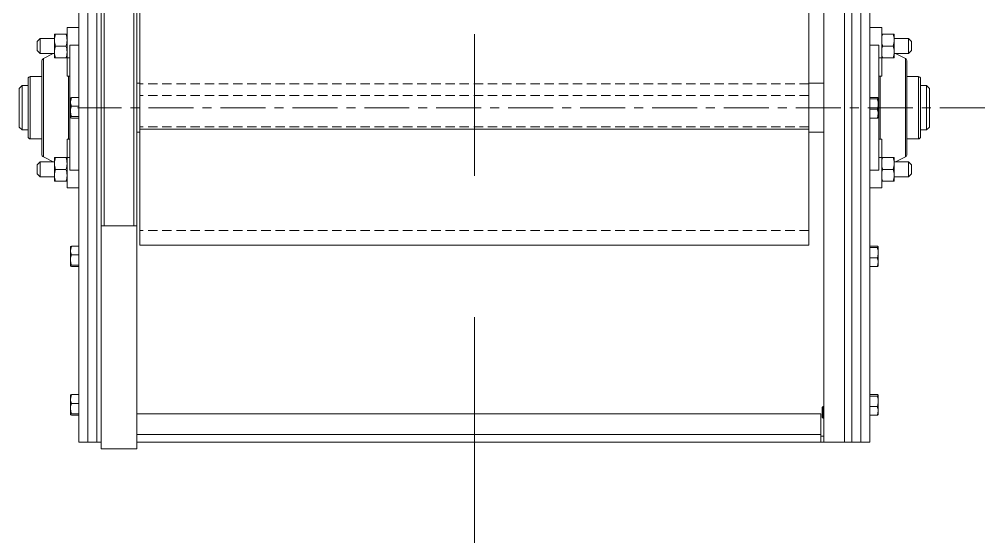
# Model space of a CAD drawing. Header units: millimetres. Extents: x 3220 to 226993, y 817 to 176024.
# Drawn here: x 52494 to 53143, y 145334 to 145682 of the extents above; entities that cross this region are included whole.
import ezdxf

# ---------------------------------------------------------------- set-up
doc = ezdxf.new("R2010")
doc.units = ezdxf.units.MM
for name, pattern in [('AXES', [50.8, 31.75, -6.35, 6.35, -6.35]), ('CENTERX2', [20.32, 12.7, -2.54, 2.54, -2.54]), ('HIDDEN', [9.525, 6.35, -3.175]), ('SLD-Solid', [0])]:
    doc.linetypes.add(name, pattern=pattern)
doc.layers.add('Axe', color=1, linetype='AXES', lineweight=9)
doc.layers.add('SLD-0', color=179, linetype='SLD-Solid')

# ---------------------------------------------------------------- blocks, each defined once
blk = doc.blocks.new('Level 0m')
at = {"layer": 'Axe', "ltscale": 15}
blk.add_line((12000, -24500), (12000, -30500), dxfattribs=at)
blk = doc.blocks.new('dikiş bantı üst')
at = {"color": 7, "linetype": 'Continuous', "lineweight": 15}
for p, q in [((5431.59, 3321.06), (5429.59, 3319.06)), ((5429.59, 3319.06), (5429.59, 3315.16)), ((5434.71, 3319.06), (5429.59, 3319.06)), ((5431.59, 3321.06), (5436.03, 3321.06)), ((5459.59, 3319.06), (5434.71, 3319.06)), ((5436.03, 3321.06), (5457.59, 3321.06)), ((5459.59, 3319.06), (5457.59, 3321.06)), ((5459.59, 3315.16), (5459.59, 3319.06)), ((5423.59, 3313.66), (5423.59, 3305.96)), ((5425.09, 3315.16), (5464.09, 3315.16)), ((5465.59, 3305.96), (5465.59, 3313.66)), ((5400.09, 3308.96), (5398.09, 3306.96)), ((5398.09, 3306.96), (5398.09, 3297.36)), ((5408.09, 3306.96), (5398.09, 3306.96)), ((5400.09, 3308.96), (5406.09, 3308.96)), ((5408.09, 3306.96), (5406.09, 3308.96)), ((5408.09, 3297.36), (5408.09, 3306.96)), ((5413.3, 3305.96), (5475.89, 3305.96)), ((5483.09, 3308.96), (5481.09, 3306.96)), ((5481.09, 3306.96), (5481.09, 3297.36)), ((5491.09, 3306.96), (5481.09, 3306.96)), ((5483.09, 3308.96), (5489.09, 3308.96)), ((5491.09, 3306.96), (5489.09, 3308.96)), ((5491.09, 3297.36), (5491.09, 3306.96)), ((5411.53, 3304.89), (5408.09, 3298.36)), ((5481.09, 3298.36), (5477.65, 3304.89)), ((5399.09, 3297.36), (5395.09, 3297.36)), ((5395.09, 3296.65), (5395.09, 3289.67)), ((5407.09, 3297.36), (5399.09, 3297.36)), ((5403.09, 3296.65), (5403.09, 3289.67)), ((5411.09, 3297.36), (5407.09, 3297.36)), ((5411.09, 3296.65), (5411.09, 3289.67)), ((5482.09, 3297.36), (5478.09, 3297.36)), ((5478.09, 3296.65), (5478.09, 3289.67)), ((5490.09, 3297.36), (5482.09, 3297.36)), ((5486.09, 3296.65), (5486.09, 3289.67)), ((5494.09, 3297.36), (5490.09, 3297.36)), ((5494.09, 3296.65), (5494.09, 3289.67)), ((5390.59, 3288.96), (5390.59, 3286.96)), ((5390.59, 3288.96), (5411.08, 3288.96)), ((5390.59, 3286.96), (5390.59, 3280.96)), ((5402.59, 3286.96), (5486.59, 3286.96)), ((5411.08, 3288.96), (5411.08, 3286.96)), ((5411.08, 3288.96), (5423.36, 3288.96)), ((5423.36, 3288.96), (5423.36, 3286.96)), ((5437.66, 3286.05), (5440.63, 3286.64)), ((5437.66, 3280.96), (5437.66, 3286.05)), ((5440.63, 3286.64), (5438.09, 3286.64)), ((5447.07, 3286.64), (5440.63, 3286.64)), ((5443.61, 3280.96), (5443.61, 3286.05)), ((5451.04, 3286.64), (5447.07, 3286.64)), ((5450.54, 3286.05), (5451.04, 3286.64)), ((5450.54, 3280.96), (5450.54, 3286.05)), ((5451.53, 3280.96), (5451.53, 3286.05)), ((5465.83, 3288.96), (5465.83, 3286.96)), ((5465.83, 3288.96), (5478.11, 3288.96)), ((5478.11, 3288.96), (5478.11, 3286.96)), ((5478.11, 3288.96), (5498.59, 3288.96)), ((5498.59, 3286.96), (5498.59, 3288.96)), ((5498.59, 3286.96), (5498.59, 3280.96)), ((5537.66, 3286.05), (5540.63, 3286.64)), ((5537.66, 3280.96), (5537.66, 3286.05)), ((5540.63, 3286.64), (5538.09, 3286.64)), ((5547.07, 3286.64), (5540.63, 3286.64)), ((5543.61, 3280.96), (5543.61, 3286.05)), ((5551.04, 3286.64), (5547.07, 3286.64)), ((5550.54, 3286.05), (5551.04, 3286.64)), ((5550.54, 3280.96), (5550.54, 3286.05)), ((5551.53, 3280.96), (5551.53, 3286.05)), ((5637.66, 3286.05), (5640.63, 3286.64)), ((5637.66, 3280.96), (5637.66, 3286.05)), ((5640.63, 3286.64), (5638.09, 3286.64)), ((5647.07, 3286.64), (5640.63, 3286.64)), ((5643.61, 3280.96), (5643.61, 3286.05)), ((5651.04, 3286.64), (5647.07, 3286.64)), ((5650.54, 3286.05), (5651.04, 3286.64)), ((5650.54, 3280.96), (5650.54, 3286.05)), ((5651.53, 3280.96), (5651.53, 3286.05)), ((5219.59, 3280.96), (5669.59, 3280.96)), ((5669.59, 3274.96), (5669.59, 3280.96)), ((5219.59, 3274.96), (5669.59, 3274.96)), ((5669.59, 3268.96), (5669.59, 3274.96)), ((5219.59, 3268.96), (5669.59, 3268.96)), ((5669.59, 3268.96), (5669.59, 3265.96)), ((3595.09, 3265.96), (5524.09, 3265.96)), ((5524.09, 3265.96), (5674.09, 3265.96)), ((5524.09, 3241.96), (5524.09, 3265.96)), ((5524.09, 3243.97), (5524.09, 3263.95)), ((5674.09, 3241.96), (5674.09, 3265.96)), ((3595.09, 3241.96), (5524.09, 3241.96)), ((5428.09, 3241.96), (5428.09, 3239.96)), ((5461.09, 3239.96), (5461.09, 3241.96)), ((5524.09, 3241.96), (5674.09, 3241.96)), ((5650.59, 3241.96), (5650.59, 2781.96)), ((5669.59, 2781.96), (5669.59, 3241.96)), ((5459.1, 3239.96), (5239.84, 3239.96)), ((5459.1, 2789.96), (5459.1, 3239.96)), ((5537.14, 3239.96), (5459.1, 3239.96)), ((5537.14, 2789.96), (5537.14, 3239.96)), ((5459.1, 2789.96), (5239.84, 2789.96)), ((5428.09, 2789.96), (5428.09, 2779.96)), ((5537.14, 2789.96), (5459.1, 2789.96)), ((5461.09, 2779.96), (5461.09, 2789.96)), ((5669.59, 2779.96), (5175.59, 2779.96)), ((5646.28, 2780.96), (5645.59, 2780.27)), ((5645.59, 2780.27), (5645.59, 2779.96)), ((5648.07, 2780.27), (5645.59, 2780.27)), ((5648.33, 2780.96), (5646.28, 2780.96)), ((5653.59, 2780.27), (5648.07, 2780.27)), ((5652.9, 2780.96), (5648.33, 2780.96)), ((5650.59, 2781.96), (5664.59, 2781.96)), ((5653.59, 2780.27), (5652.9, 2780.96)), ((5653.59, 2779.96), (5653.59, 2780.27)), ((5669.59, 2781.96), (5664.59, 2781.96)), ((5665.59, 2779.96), (5665.59, 2781.96)), ((5669.59, 2779.96), (5669.59, 2781.96)), ((5669.59, 2765.96), (5669.59, 2779.96)), ((5669.59, 2765.96), (5175.59, 2765.96)), ((5669.59, 2760.96), (5219.59, 2760.96)), ((5669.59, 2760.96), (5669.59, 2765.96)), ((5669.59, 2760.96), (5669.59, 2754.96)), ((5669.59, 2754.96), (5219.59, 2754.96)), ((5669.59, 2754.96), (5669.59, 2748.96)), ((5669.59, 2748.96), (5219.59, 2748.96)), ((5390.59, 2742.96), (5390.59, 2748.96)), ((5437.66, 2748.96), (5437.66, 2743.87)), ((5438.64, 2748.96), (5438.64, 2743.87)), ((5445.58, 2748.96), (5445.58, 2743.87)), ((5451.53, 2748.96), (5451.53, 2743.87)), ((5498.59, 2742.96), (5498.59, 2748.96)), ((5537.66, 2748.96), (5537.66, 2743.87)), ((5538.64, 2748.96), (5538.64, 2743.87)), ((5545.58, 2748.96), (5545.58, 2743.87)), ((5551.53, 2748.96), (5551.53, 2743.87)), ((5637.66, 2748.96), (5637.66, 2743.87)), ((5638.64, 2748.96), (5638.64, 2743.87)), ((5645.58, 2748.96), (5645.58, 2743.87)), ((5651.53, 2748.96), (5651.53, 2743.87)), ((5390.59, 2742.96), (5390.59, 2740.96)), ((5411.08, 2740.96), (5390.59, 2740.96)), ((5486.59, 2742.96), (5402.59, 2742.96)), ((5411.08, 2740.96), (5411.08, 2742.96)), ((5423.36, 2740.96), (5411.08, 2740.96)), ((5423.36, 2740.96), (5423.36, 2742.96)), ((5438.64, 2743.87), (5438.15, 2743.29)), ((5442.11, 2743.29), (5438.15, 2743.29)), ((5442.11, 2743.29), (5448.55, 2743.29)), ((5451.53, 2743.87), (5448.55, 2743.29)), ((5448.55, 2743.29), (5451.09, 2743.29)), ((5465.83, 2740.96), (5465.83, 2742.96)), ((5478.11, 2740.96), (5465.83, 2740.96)), ((5478.11, 2740.96), (5478.11, 2742.96)), ((5498.59, 2740.96), (5478.11, 2740.96)), ((5498.59, 2740.96), (5498.59, 2742.96)), ((5538.64, 2743.87), (5538.15, 2743.29)), ((5542.11, 2743.29), (5538.15, 2743.29)), ((5542.11, 2743.29), (5548.55, 2743.29)), ((5551.53, 2743.87), (5548.55, 2743.29)), ((5548.55, 2743.29), (5551.09, 2743.29)), ((5638.64, 2743.87), (5638.15, 2743.29)), ((5642.11, 2743.29), (5638.15, 2743.29)), ((5642.11, 2743.29), (5648.55, 2743.29)), ((5651.53, 2743.87), (5648.55, 2743.29)), ((5648.55, 2743.29), (5651.09, 2743.29)), ((5395.09, 2733.27), (5395.09, 2740.25)), ((5403.09, 2733.27), (5403.09, 2740.25)), ((5411.09, 2733.27), (5411.09, 2740.25)), ((5478.09, 2733.27), (5478.09, 2740.25)), ((5486.09, 2733.27), (5486.09, 2740.25)), ((5494.09, 2733.27), (5494.09, 2740.25)), ((5395.09, 2732.56), (5399.09, 2732.56)), ((5398.09, 2732.56), (5398.09, 2722.96)), ((5399.09, 2732.56), (5407.09, 2732.56)), ((5407.09, 2732.56), (5411.09, 2732.56)), ((5408.09, 2722.96), (5408.09, 2732.56)), ((5408.09, 2731.56), (5411.53, 2725.03)), ((5477.65, 2725.03), (5481.09, 2731.56)), ((5478.09, 2732.56), (5482.09, 2732.56)), ((5481.09, 2732.56), (5481.09, 2722.96)), ((5482.09, 2732.56), (5490.09, 2732.56)), ((5490.09, 2732.56), (5494.09, 2732.56)), ((5491.09, 2722.96), (5491.09, 2732.56)), ((5398.09, 2722.96), (5400.09, 2720.96)), ((5398.09, 2722.96), (5408.09, 2722.96)), ((5406.09, 2720.96), (5408.09, 2722.96)), ((5475.89, 2723.96), (5413.3, 2723.96)), ((5423.59, 2723.96), (5423.59, 2716.26)), ((5465.59, 2716.26), (5465.59, 2723.96)), ((5481.09, 2722.96), (5483.09, 2720.96)), ((5481.09, 2722.96), (5481.76, 2722.96)), ((5481.76, 2722.96), (5491.09, 2722.96)), ((5489.09, 2720.96), (5491.09, 2722.96)), ((5406.09, 2720.96), (5400.09, 2720.96)), ((5464.09, 2714.76), (5425.09, 2714.76)), ((5429.59, 2714.76), (5429.59, 2710.86)), ((5459.59, 2710.86), (5459.59, 2714.76)), ((5483.49, 2720.96), (5483.09, 2720.96)), ((5489.09, 2720.96), (5483.49, 2720.96)), ((5429.59, 2710.86), (5431.59, 2708.86)), ((5429.59, 2710.86), (5459.59, 2710.86)), ((5457.59, 2708.86), (5431.59, 2708.86)), ((5457.59, 2708.86), (5459.59, 2710.86))]:
    blk.add_line(p, q, dxfattribs=at)
at = {"color": 8, "linetype": 'Continuous', "lineweight": 15}
for p, q in [((5465.59, 3313.66), (5423.59, 3313.66)), ((5477.65, 3304.89), (5411.53, 3304.89)), ((5402.59, 3286.96), (5402.59, 3280.96)), ((5423.36, 3288.03), (5465.83, 3288.03)), ((5486.59, 3286.96), (5486.59, 3280.96)), ((3595.09, 3263.95), (5524.09, 3263.95)), ((3595.09, 3243.97), (5524.09, 3243.97)), ((5664.59, 3241.96), (5664.59, 2781.96)), ((5402.59, 2742.96), (5402.59, 2748.96)), ((5486.59, 2742.96), (5486.59, 2748.96)), ((5465.83, 2741.89), (5423.36, 2741.89)), ((5411.53, 2725.03), (5477.65, 2725.03)), ((5423.59, 2716.26), (5465.59, 2716.26))]:
    blk.add_line(p, q, dxfattribs=at)
at = {"color": 7, "linetype": 'HIDDEN', "lineweight": 0}
for p, q in [((5094.52, 3239.96), (5428.61, 3239.96)), ((5124.9, 3239.96), (5436.36, 3239.96)), ((5457.53, 3239.96), (5239.07, 3239.96)), ((5428.61, 2789.96), (5428.61, 3239.96)), ((5428.61, 3239.96), (5527.12, 3239.96)), ((5436.36, 2789.96), (5436.36, 3239.96)), ((5436.36, 3239.96), (5537.14, 3239.96)), ((5457.53, 2789.96), (5457.53, 3239.96)), ((5527.14, 2789.96), (5527.14, 3239.96)), ((5094.52, 2789.96), (5428.61, 2789.96)), ((5124.9, 2789.96), (5436.36, 2789.96)), ((5457.53, 2789.96), (5239.07, 2789.96)), ((5428.61, 2789.96), (5527.12, 2789.96)), ((5436.36, 2789.96), (5537.14, 2789.96))]:
    blk.add_line(p, q, dxfattribs=at)
at = {"color": 7, "linetype": 'Continuous', "lineweight": 15}
for centre, radius, start, end in [((5425.09, 3313.66), 1.5, 90, 180), ((5464.09, 3313.66), 1.5, 0, 90), ((5413.3, 3303.96), 2, 90, 152.24146), ((5475.89, 3303.96), 2, 27.75854, 90), ((5413.3, 2725.96), 2, 207.75854, 270), ((5475.89, 2725.96), 2, 270, 332.24146), ((5425.09, 2716.26), 1.5, 180, 270), ((5464.09, 2716.26), 1.5, 270, 0)]:
    blk.add_arc(centre, radius, start, end, dxfattribs=at)
for points, knots in [([(5395.09, 3296.65), (5395.74, 3296.85), (5397.05, 3297.25), (5398.41, 3297.32), (5399.09, 3297.36)], [0, 0, 0, 0, 0.495458, 1, 1, 1, 1]), ([(5395.09, 3296.65), (5395.09, 3296.75), (5395.09, 3297.17), (5395.09, 3297.28), (5395.09, 3297.36)], [0, 0, 0, 0, 0.257551, 1, 1, 1, 1]), ([(5399.09, 3297.36), (5399.19, 3297.36), (5399.91, 3297.35), (5401.26, 3297.2), (5402.48, 3296.83), (5403.09, 3296.65)], [0, 0, 0, 0, 0.070086, 0.530782, 1, 1, 1, 1]), ([(5403.09, 3296.65), (5403.74, 3296.85), (5405.05, 3297.25), (5406.41, 3297.32), (5407.09, 3297.36)], [0, 0, 0, 0, 0.495458, 1, 1, 1, 1]), ([(5407.09, 3297.36), (5407.19, 3297.36), (5407.91, 3297.35), (5409.26, 3297.2), (5410.48, 3296.83), (5411.09, 3296.65)], [0, 0, 0, 0, 0.070086, 0.530782, 1, 1, 1, 1]), ([(5411.09, 3296.65), (5411.09, 3296.75), (5411.09, 3297.17), (5411.09, 3297.28), (5411.09, 3297.36)], [0, 0, 0, 0, 0.257551, 1, 1, 1, 1]), ([(5478.09, 3296.65), (5478.74, 3296.85), (5480.05, 3297.25), (5481.41, 3297.32), (5482.09, 3297.36)], [0, 0, 0, 0, 0.495458, 1, 1, 1, 1]), ([(5478.09, 3296.65), (5478.09, 3296.75), (5478.09, 3297.17), (5478.09, 3297.28), (5478.09, 3297.36)], [0, 0, 0, 0, 0.257551, 1, 1, 1, 1]), ([(5482.09, 3297.36), (5482.19, 3297.36), (5482.91, 3297.35), (5484.26, 3297.2), (5485.48, 3296.83), (5486.09, 3296.65)], [0, 0, 0, 0, 0.070086, 0.530782, 1, 1, 1, 1]), ([(5486.09, 3296.65), (5486.74, 3296.85), (5488.05, 3297.25), (5489.41, 3297.32), (5490.09, 3297.36)], [0, 0, 0, 0, 0.495458, 1, 1, 1, 1]), ([(5490.09, 3297.36), (5490.19, 3297.36), (5490.91, 3297.35), (5492.26, 3297.2), (5493.48, 3296.83), (5494.09, 3296.65)], [0, 0, 0, 0, 0.070086, 0.530782, 1, 1, 1, 1]), ([(5494.09, 3296.65), (5494.09, 3296.75), (5494.09, 3297.17), (5494.09, 3297.28), (5494.09, 3297.36)], [0, 0, 0, 0, 0.257551, 1, 1, 1, 1]), ([(5395.09, 3289.67), (5395.74, 3289.48), (5397.05, 3289.07), (5398.41, 3289), (5399.09, 3288.96)], [0, 0, 0, 0, 0.495458, 1, 1, 1, 1]), ([(5395.09, 3289.67), (5395.09, 3289.57), (5395.09, 3289.15), (5395.09, 3289.04), (5395.09, 3288.96)], [0, 0, 0, 0, 0.257551, 1, 1, 1, 1]), ([(5399.09, 3288.96), (5399.19, 3288.96), (5399.91, 3288.97), (5401.26, 3289.12), (5402.48, 3289.49), (5403.09, 3289.67)], [0, 0, 0, 0, 0.070086, 0.530782, 1, 1, 1, 1]), ([(5403.09, 3289.67), (5403.74, 3289.48), (5405.05, 3289.07), (5406.41, 3289), (5407.09, 3288.96)], [0, 0, 0, 0, 0.495458, 1, 1, 1, 1]), ([(5407.09, 3288.96), (5407.19, 3288.96), (5407.91, 3288.97), (5409.26, 3289.12), (5410.48, 3289.49), (5411.09, 3289.67)], [0, 0, 0, 0, 0.070086, 0.530782, 1, 1, 1, 1]), ([(5411.09, 3289.67), (5411.09, 3289.57), (5411.09, 3289.15), (5411.09, 3289.04), (5411.09, 3288.96)], [0, 0, 0, 0, 0.257551, 1, 1, 1, 1]), ([(5438.15, 3286.64), (5438.14, 3286.63), (5437.97, 3286.63), (5437.81, 3286.33), (5437.66, 3286.05)], [0, 0, 0, 0, 0.070215, 1, 1, 1, 1]), ([(5440.63, 3286.64), (5440.7, 3286.63), (5441.71, 3286.63), (5442.69, 3286.33), (5443.61, 3286.05)], [0, 0, 0, 0, 0.0702148, 1, 1, 1, 1]), ([(5443.61, 3286.05), (5444.47, 3286.29), (5445.62, 3286.6), (5446.79, 3286.63), (5447.07, 3286.64)], [0, 0, 0, 0, 0.758149, 1, 1, 1, 1]), ([(5447.07, 3286.64), (5447.99, 3286.56), (5449.16, 3286.47), (5450.29, 3286.13), (5450.54, 3286.05)], [0, 0, 0, 0, 0.776287, 1, 1, 1, 1]), ([(5451.04, 3286.64), (5451.05, 3286.63), (5451.21, 3286.63), (5451.38, 3286.33), (5451.53, 3286.05)], [0, 0, 0, 0, 0.070215, 1, 1, 1, 1]), ([(5478.09, 3289.67), (5478.74, 3289.48), (5480.05, 3289.07), (5481.41, 3289), (5482.09, 3288.96)], [0, 0, 0, 0, 0.495458, 1, 1, 1, 1]), ([(5478.09, 3289.67), (5478.09, 3289.57), (5478.09, 3289.15), (5478.09, 3289.04), (5478.09, 3288.96)], [0, 0, 0, 0, 0.257551, 1, 1, 1, 1]), ([(5482.09, 3288.96), (5482.19, 3288.96), (5482.91, 3288.97), (5484.26, 3289.12), (5485.48, 3289.49), (5486.09, 3289.67)], [0, 0, 0, 0, 0.070086, 0.530782, 1, 1, 1, 1]), ([(5486.09, 3289.67), (5486.74, 3289.48), (5488.05, 3289.07), (5489.41, 3289), (5490.09, 3288.96)], [0, 0, 0, 0, 0.495458, 1, 1, 1, 1]), ([(5490.09, 3288.96), (5490.19, 3288.96), (5490.91, 3288.97), (5492.26, 3289.12), (5493.48, 3289.49), (5494.09, 3289.67)], [0, 0, 0, 0, 0.070086, 0.530782, 1, 1, 1, 1]), ([(5494.09, 3289.67), (5494.09, 3289.57), (5494.09, 3289.15), (5494.09, 3289.04), (5494.09, 3288.96)], [0, 0, 0, 0, 0.257551, 1, 1, 1, 1]), ([(5538.15, 3286.64), (5538.14, 3286.63), (5537.97, 3286.63), (5537.81, 3286.33), (5537.66, 3286.05)], [0, 0, 0, 0, 0.070215, 1, 1, 1, 1]), ([(5540.63, 3286.64), (5540.7, 3286.63), (5541.71, 3286.63), (5542.69, 3286.33), (5543.61, 3286.05)], [0, 0, 0, 0, 0.0702148, 1, 1, 1, 1]), ([(5543.61, 3286.05), (5544.47, 3286.29), (5545.62, 3286.6), (5546.79, 3286.63), (5547.07, 3286.64)], [0, 0, 0, 0, 0.758149, 1, 1, 1, 1]), ([(5547.07, 3286.64), (5547.99, 3286.56), (5549.16, 3286.47), (5550.29, 3286.13), (5550.54, 3286.05)], [0, 0, 0, 0, 0.776287, 1, 1, 1, 1]), ([(5551.04, 3286.64), (5551.05, 3286.63), (5551.21, 3286.63), (5551.38, 3286.33), (5551.53, 3286.05)], [0, 0, 0, 0, 0.070215, 1, 1, 1, 1]), ([(5638.15, 3286.64), (5638.14, 3286.63), (5637.97, 3286.63), (5637.81, 3286.33), (5637.66, 3286.05)], [0, 0, 0, 0, 0.070215, 1, 1, 1, 1]), ([(5640.63, 3286.64), (5640.7, 3286.63), (5641.71, 3286.63), (5642.69, 3286.33), (5643.61, 3286.05)], [0, 0, 0, 0, 0.0702148, 1, 1, 1, 1]), ([(5643.61, 3286.05), (5644.47, 3286.29), (5645.62, 3286.6), (5646.79, 3286.63), (5647.07, 3286.64)], [0, 0, 0, 0, 0.758149, 1, 1, 1, 1]), ([(5647.07, 3286.64), (5647.99, 3286.56), (5649.16, 3286.47), (5650.29, 3286.13), (5650.54, 3286.05)], [0, 0, 0, 0, 0.776287, 1, 1, 1, 1]), ([(5651.04, 3286.64), (5651.05, 3286.63), (5651.21, 3286.63), (5651.38, 3286.33), (5651.53, 3286.05)], [0, 0, 0, 0, 0.070215, 1, 1, 1, 1]), ([(5399.09, 2740.96), (5399, 2740.96), (5398.28, 2740.95), (5396.93, 2740.8), (5395.71, 2740.43), (5395.09, 2740.25)], [0, 0, 0, 0, 0.070086, 0.530782, 1, 1, 1, 1]), ([(5395.09, 2740.96), (5395.09, 2740.95), (5395.09, 2740.91), (5395.09, 2740.53), (5395.09, 2740.25)], [0, 0, 0, 0, 0.268634, 1, 1, 1, 1]), ([(5403.09, 2740.25), (5402.44, 2740.45), (5401.13, 2740.85), (5399.78, 2740.92), (5399.09, 2740.96)], [0, 0, 0, 0, 0.495458, 1, 1, 1, 1]), ([(5407.09, 2740.96), (5407, 2740.96), (5406.28, 2740.95), (5404.93, 2740.8), (5403.71, 2740.43), (5403.09, 2740.25)], [0, 0, 0, 0, 0.070086, 0.530782, 1, 1, 1, 1]), ([(5411.09, 2740.25), (5410.44, 2740.45), (5409.13, 2740.85), (5407.78, 2740.92), (5407.09, 2740.96)], [0, 0, 0, 0, 0.495458, 1, 1, 1, 1]), ([(5411.09, 2740.96), (5411.09, 2740.95), (5411.09, 2740.91), (5411.09, 2740.53), (5411.09, 2740.25)], [0, 0, 0, 0, 0.268634, 1, 1, 1, 1]), ([(5438.15, 2743.29), (5438.14, 2743.29), (5437.97, 2743.29), (5437.81, 2743.59), (5437.66, 2743.87)], [0, 0, 0, 0, 0.070215, 1, 1, 1, 1]), ([(5442.11, 2743.29), (5441.83, 2743.29), (5440.65, 2743.32), (5439.51, 2743.63), (5438.64, 2743.87)], [0, 0, 0, 0, 0.241851, 1, 1, 1, 1]), ([(5445.58, 2743.87), (5445.33, 2743.79), (5444.2, 2743.45), (5443.02, 2743.36), (5442.11, 2743.29)], [0, 0, 0, 0, 0.223713, 1, 1, 1, 1]), ([(5448.55, 2743.29), (5448.48, 2743.29), (5447.48, 2743.29), (5446.49, 2743.59), (5445.58, 2743.87)], [0, 0, 0, 0, 0.070215, 1, 1, 1, 1]), ([(5451.04, 2743.29), (5451.05, 2743.29), (5451.21, 2743.29), (5451.38, 2743.59), (5451.53, 2743.87)], [0, 0, 0, 0, 0.070215, 1, 1, 1, 1]), ([(5482.09, 2740.96), (5482, 2740.96), (5481.28, 2740.95), (5479.93, 2740.8), (5478.71, 2740.43), (5478.09, 2740.25)], [0, 0, 0, 0, 0.070086, 0.530782, 1, 1, 1, 1]), ([(5478.09, 2740.96), (5478.09, 2740.95), (5478.09, 2740.91), (5478.09, 2740.53), (5478.09, 2740.25)], [0, 0, 0, 0, 0.268634, 1, 1, 1, 1]), ([(5486.09, 2740.25), (5485.44, 2740.45), (5484.13, 2740.85), (5482.78, 2740.92), (5482.09, 2740.96)], [0, 0, 0, 0, 0.495458, 1, 1, 1, 1]), ([(5490.09, 2740.96), (5490, 2740.96), (5489.28, 2740.95), (5487.93, 2740.8), (5486.71, 2740.43), (5486.09, 2740.25)], [0, 0, 0, 0, 0.070086, 0.530782, 1, 1, 1, 1]), ([(5494.09, 2740.25), (5493.44, 2740.45), (5492.13, 2740.85), (5490.78, 2740.92), (5490.09, 2740.96)], [0, 0, 0, 0, 0.495458, 1, 1, 1, 1]), ([(5494.09, 2740.96), (5494.09, 2740.95), (5494.09, 2740.91), (5494.09, 2740.53), (5494.09, 2740.25)], [0, 0, 0, 0, 0.268634, 1, 1, 1, 1]), ([(5538.15, 2743.29), (5538.14, 2743.29), (5537.97, 2743.29), (5537.81, 2743.59), (5537.66, 2743.87)], [0, 0, 0, 0, 0.070215, 1, 1, 1, 1]), ([(5542.11, 2743.29), (5541.83, 2743.29), (5540.65, 2743.32), (5539.51, 2743.63), (5538.64, 2743.87)], [0, 0, 0, 0, 0.241851, 1, 1, 1, 1]), ([(5545.58, 2743.87), (5545.33, 2743.79), (5544.2, 2743.45), (5543.02, 2743.36), (5542.11, 2743.29)], [0, 0, 0, 0, 0.223713, 1, 1, 1, 1]), ([(5548.55, 2743.29), (5548.48, 2743.29), (5547.48, 2743.29), (5546.49, 2743.59), (5545.58, 2743.87)], [0, 0, 0, 0, 0.070215, 1, 1, 1, 1]), ([(5551.04, 2743.29), (5551.05, 2743.29), (5551.21, 2743.29), (5551.38, 2743.59), (5551.53, 2743.87)], [0, 0, 0, 0, 0.070215, 1, 1, 1, 1]), ([(5638.15, 2743.29), (5638.14, 2743.29), (5637.97, 2743.29), (5637.81, 2743.59), (5637.66, 2743.87)], [0, 0, 0, 0, 0.070215, 1, 1, 1, 1]), ([(5642.11, 2743.29), (5641.83, 2743.29), (5640.65, 2743.32), (5639.51, 2743.63), (5638.64, 2743.87)], [0, 0, 0, 0, 0.241851, 1, 1, 1, 1]), ([(5645.58, 2743.87), (5645.33, 2743.79), (5644.2, 2743.45), (5643.02, 2743.36), (5642.11, 2743.29)], [0, 0, 0, 0, 0.223713, 1, 1, 1, 1]), ([(5648.55, 2743.29), (5648.48, 2743.29), (5647.48, 2743.29), (5646.49, 2743.59), (5645.58, 2743.87)], [0, 0, 0, 0, 0.070215, 1, 1, 1, 1]), ([(5651.04, 2743.29), (5651.05, 2743.29), (5651.21, 2743.29), (5651.38, 2743.59), (5651.53, 2743.87)], [0, 0, 0, 0, 0.070215, 1, 1, 1, 1]), ([(5399.09, 2732.56), (5399, 2732.56), (5398.28, 2732.57), (5396.93, 2732.72), (5395.71, 2733.09), (5395.09, 2733.27)], [0, 0, 0, 0, 0.070086, 0.530782, 1, 1, 1, 1]), ([(5395.09, 2732.56), (5395.09, 2732.57), (5395.09, 2732.61), (5395.09, 2732.99), (5395.09, 2733.27)], [0, 0, 0, 0, 0.268634, 1, 1, 1, 1]), ([(5403.09, 2733.27), (5402.44, 2733.08), (5401.13, 2732.67), (5399.78, 2732.6), (5399.09, 2732.56)], [0, 0, 0, 0, 0.495458, 1, 1, 1, 1]), ([(5407.09, 2732.56), (5407, 2732.56), (5406.28, 2732.57), (5404.93, 2732.72), (5403.71, 2733.09), (5403.09, 2733.27)], [0, 0, 0, 0, 0.070086, 0.530782, 1, 1, 1, 1]), ([(5411.09, 2733.27), (5410.44, 2733.08), (5409.13, 2732.67), (5407.78, 2732.6), (5407.09, 2732.56)], [0, 0, 0, 0, 0.495458, 1, 1, 1, 1]), ([(5411.09, 2732.56), (5411.09, 2732.57), (5411.09, 2732.61), (5411.09, 2732.99), (5411.09, 2733.27)], [0, 0, 0, 0, 0.268634, 1, 1, 1, 1]), ([(5482.09, 2732.56), (5482, 2732.56), (5481.28, 2732.57), (5479.93, 2732.72), (5478.71, 2733.09), (5478.09, 2733.27)], [0, 0, 0, 0, 0.070086, 0.530782, 1, 1, 1, 1]), ([(5478.09, 2732.56), (5478.09, 2732.57), (5478.09, 2732.61), (5478.09, 2732.99), (5478.09, 2733.27)], [0, 0, 0, 0, 0.268634, 1, 1, 1, 1]), ([(5486.09, 2733.27), (5485.44, 2733.08), (5484.13, 2732.67), (5482.78, 2732.6), (5482.09, 2732.56)], [0, 0, 0, 0, 0.495458, 1, 1, 1, 1]), ([(5490.09, 2732.56), (5490, 2732.56), (5489.28, 2732.57), (5487.93, 2732.72), (5486.71, 2733.09), (5486.09, 2733.27)], [0, 0, 0, 0, 0.070086, 0.530782, 1, 1, 1, 1]), ([(5494.09, 2733.27), (5493.44, 2733.08), (5492.13, 2732.67), (5490.78, 2732.6), (5490.09, 2732.56)], [0, 0, 0, 0, 0.495458, 1, 1, 1, 1]), ([(5494.09, 2732.56), (5494.09, 2732.57), (5494.09, 2732.61), (5494.09, 2732.99), (5494.09, 2733.27)], [0, 0, 0, 0, 0.268634, 1, 1, 1, 1])]:
    blk.add_open_spline(points, degree=3, knots=knots, dxfattribs=at)
at = {"layer": 'SLD-0', "linetype": 'CENTERX2', "lineweight": 0, "ltscale": 2.380952}
blk.add_line((5444.59, 2671.66), (5444.59, 3281.96), dxfattribs=at)

msp = doc.modelspace()

# ---------------------------------------------------------------- block references
at = {"color": 2}
msp.add_blockref('Level 0m', (40800.02, 173791.76), dxfattribs=at)
at = {"xscale": -1, "rotation": 90}
msp.add_blockref('dikiş bantı üst', (55814.98, 151067.36), dxfattribs=at)

doc.saveas('drawing.dxf')
